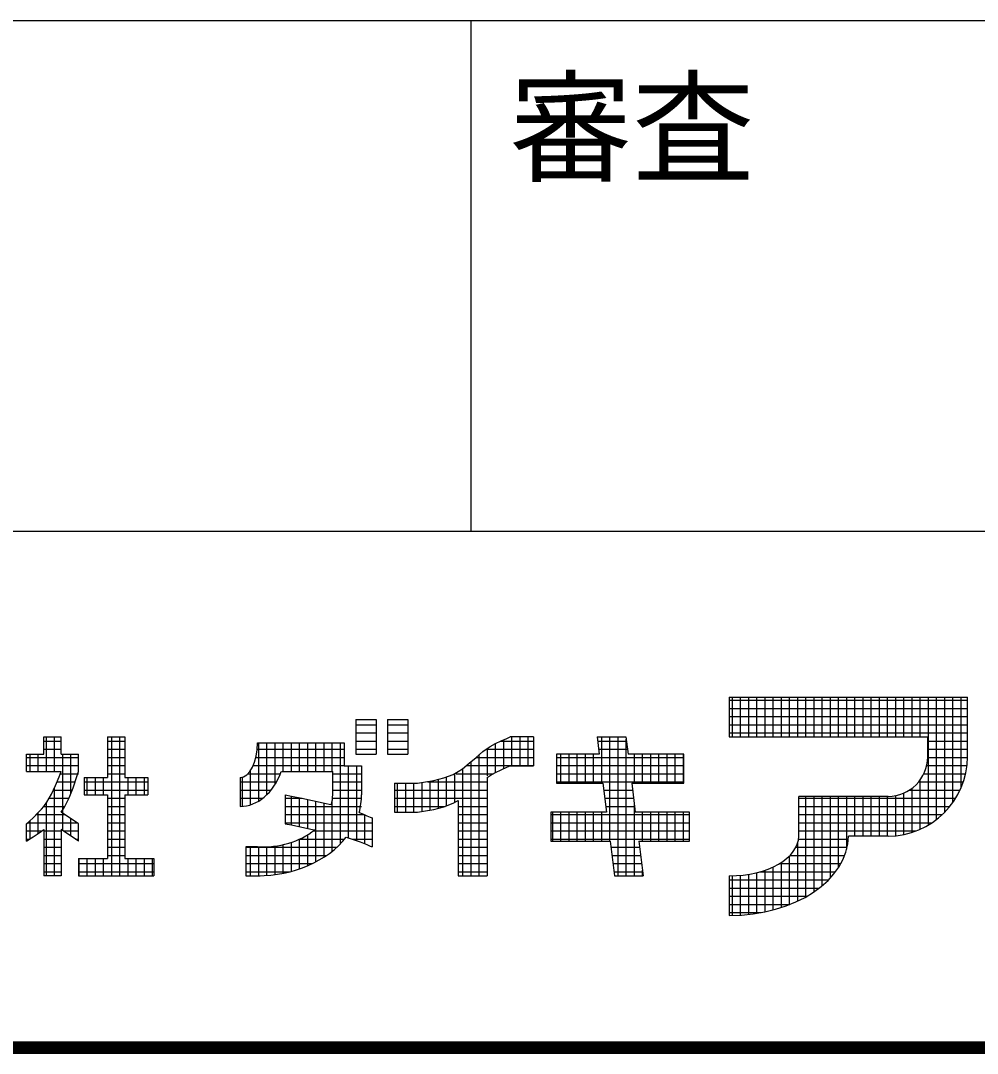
# Model space of a CAD drawing. Units: millimetres, scale not verified. Extents: x -8093 to 8093, y -5792 to 5792.
# Drawn here: x 914 to 1617, y -5792 to -5034 of the extents above; entities that cross this region are included whole.
import ezdxf
from ezdxf.enums import TextEntityAlignment as Align

# ---------------------------------------------------------------- set-up
doc = ezdxf.new("R2010")
doc.units = ezdxf.units.MM
doc.header["$LTSCALE"] = 30
doc.layers.add('0-0_Axis_waku', color=7, linetype='Continuous', lineweight=25)
doc.styles.add('ＭＳ ゴシック', font='')
doc.styles.get('ＭＳ ゴシック').set_extended_font_data('MS Gothic')

msp = doc.modelspace()

# ---------------------------------------------------------------- linework, layer by layer
at = {"layer": '0-0_Axis_waku'}
for p, q in [((-8085, -5034), (8085, -5034)), ((1244.99, -5409), (1244.99, -5034)), ((-75.01, -5409), (8085, -5409)), ((1434.68, -5530.82), (1434.68, -5559.98)), ((1434.68, -5530.82), (1609.64, -5530.82)), ((1434.68, -5533.08), (1609.64, -5533.08)), ((1436.98, -5559.98), (1436.98, -5530.82)), ((1442.98, -5559.98), (1442.98, -5530.82)), ((1448.98, -5559.98), (1448.98, -5530.82)), ((1454.98, -5559.98), (1454.98, -5530.82)), ((1460.98, -5559.98), (1460.98, -5530.82)), ((1466.98, -5559.98), (1466.98, -5530.82)), ((1472.98, -5559.98), (1472.98, -5530.82)), ((1478.98, -5559.98), (1478.98, -5530.82)), ((1484.98, -5559.98), (1484.98, -5530.82)), ((1490.98, -5559.98), (1490.98, -5530.82)), ((1496.98, -5559.98), (1496.98, -5530.82)), ((1502.98, -5559.98), (1502.98, -5530.82)), ((1508.98, -5559.98), (1508.98, -5530.82)), ((1514.98, -5559.98), (1514.98, -5530.82)), ((1520.99, -5559.98), (1520.99, -5530.82)), ((1526.98, -5559.98), (1526.98, -5530.82)), ((1532.98, -5559.98), (1532.98, -5530.82)), ((1538.99, -5559.98), (1538.99, -5530.82)), ((1544.99, -5559.98), (1544.99, -5530.82)), ((1550.99, -5559.98), (1550.99, -5530.82)), ((1556.99, -5559.98), (1556.99, -5530.82)), ((1562.99, -5559.98), (1562.99, -5530.82)), ((1568.99, -5559.98), (1568.99, -5530.82)), ((1574.99, -5559.98), (1574.99, -5530.82)), ((1580.99, -5624.77), (1580.99, -5530.82)), ((1586.99, -5620.7), (1586.99, -5530.82)), ((1592.99, -5615.36), (1592.99, -5530.82)), ((1598.99, -5608.15), (1598.99, -5530.82)), ((1604.99, -5597.37), (1604.99, -5530.82)), ((1609.64, -5574.56), (1609.64, -5530.82)), ((1434.68, -5539.08), (1609.64, -5539.08)), ((1160.34, -5547.29), (1160.34, -5572.78)), ((1160.34, -5551.08), (1175.24, -5551.08)), ((1183.69, -5547.29), (1183.69, -5572.78)), ((1183.69, -5551.08), (1198.59, -5551.08)), ((1434.68, -5545.08), (1609.64, -5545.08)), ((1434.68, -5551.08), (1609.64, -5551.08)), ((1160.34, -5557.08), (1175.24, -5557.08)), ((1183.69, -5557.08), (1198.59, -5557.08)), ((1434.68, -5557.08), (1609.64, -5557.08)), ((931.11, -5560.03), (943.86, -5560.03)), ((931.11, -5572.78), (931.11, -5560.03)), ((931.11, -5563.08), (943.86, -5563.08)), ((932.99, -5585.53), (932.99, -5560.03)), ((938.99, -5585.53), (938.99, -5560.03)), ((943.86, -5572.78), (943.86, -5560.03)), ((977.86, -5560.03), (990.61, -5560.03)), ((977.86, -5560.03), (977.86, -5589.79)), ((977.86, -5563.08), (990.61, -5563.08)), ((980.99, -5662.04), (980.99, -5560.03)), ((986.99, -5662.04), (986.99, -5560.03)), ((990.61, -5560.03), (990.61, -5589.79)), ((1088.09, -5564.28), (1151.84, -5564.28)), ((1088.98, -5607.1), (1088.98, -5564.28)), ((1094.99, -5602.44), (1094.99, -5564.28)), ((1100.99, -5594.97), (1100.99, -5564.28)), ((1106.99, -5585.53), (1106.99, -5564.28)), ((1112.98, -5585.53), (1112.98, -5564.28)), ((1118.99, -5585.53), (1118.99, -5564.28)), ((1124.99, -5585.53), (1124.99, -5564.28)), ((1130.99, -5585.53), (1130.99, -5564.28)), ((1136.99, -5585.53), (1136.99, -5564.28)), ((1142.99, -5585.53), (1142.99, -5564.28)), ((1148.99, -5638.54), (1148.99, -5564.28)), ((1160.34, -5563.08), (1175.24, -5563.08)), ((1183.69, -5563.08), (1198.59, -5563.08)), ((1262.99, -5585.95), (1262.99, -5564.54)), ((1266.75, -5563.08), (1290.77, -5563.08)), ((1268.99, -5583.33), (1268.99, -5562.08)), ((1290.77, -5560.03), (1273.77, -5560.03)), ((1274.99, -5581.29), (1274.99, -5560.03)), ((1280.99, -5581.29), (1280.99, -5560.03)), ((1286.99, -5581.29), (1286.99, -5560.03)), ((1290.77, -5560.03), (1290.77, -5581.29)), ((1337.52, -5560.03), (1358.77, -5560.03)), ((1337.52, -5560.03), (1339.11, -5572.78)), ((1337.9, -5563.08), (1359.15, -5563.08)), ((1340.99, -5594.04), (1340.99, -5560.03)), ((1346.99, -5636.54), (1346.99, -5560.03)), ((1352.99, -5662.04), (1352.99, -5560.03)), ((1358.77, -5560.03), (1360.36, -5572.78)), ((1358.99, -5662.04), (1358.99, -5561.79)), ((1434.68, -5559.98), (1580.48, -5559.98)), ((1580.48, -5574.56), (1580.48, -5559.98)), ((1580.48, -5563.08), (1609.64, -5563.08)), ((918.36, -5585.53), (918.36, -5572.78)), ((918.36, -5572.78), (931.11, -5572.78)), ((920.99, -5585.53), (920.99, -5572.78)), ((926.99, -5585.53), (926.99, -5572.78)), ((931.11, -5569.08), (943.86, -5569.08)), ((943.86, -5572.78), (956.61, -5572.78)), ((944.99, -5628.79), (944.99, -5572.78)), ((950.99, -5601.87), (950.99, -5572.78)), ((956.61, -5585.53), (956.61, -5572.78)), ((977.86, -5569.08), (990.61, -5569.08)), ((1087.86, -5569.08), (1151.84, -5569.08)), ((1160.34, -5569.08), (1175.24, -5569.08)), ((1160.34, -5572.78), (1175.24, -5572.78)), ((1183.69, -5569.08), (1198.59, -5569.08)), ((1183.69, -5572.78), (1198.59, -5572.78)), ((1250.99, -5662.04), (1250.99, -5572.98)), ((1256.61, -5569.08), (1290.77, -5569.08)), ((1256.99, -5588.57), (1256.99, -5568.39)), ((1307.77, -5572.78), (1307.77, -5594.04)), ((1339.11, -5572.78), (1307.77, -5572.78)), ((1310.98, -5594.04), (1310.98, -5572.78)), ((1316.98, -5594.04), (1316.98, -5572.78)), ((1322.98, -5594.04), (1322.98, -5572.78)), ((1328.99, -5594.04), (1328.99, -5572.78)), ((1334.99, -5594.04), (1334.99, -5572.78)), ((1338.65, -5569.08), (1359.9, -5569.08)), ((1401.27, -5572.78), (1360.36, -5572.78)), ((1364.99, -5594.04), (1364.99, -5572.78)), ((1370.99, -5594.04), (1370.99, -5572.78)), ((1376.99, -5594.04), (1376.99, -5572.78)), ((1382.99, -5594.04), (1382.99, -5572.78)), ((1388.99, -5594.04), (1388.99, -5572.78)), ((1394.99, -5594.04), (1394.99, -5572.78)), ((1400.99, -5594.04), (1400.99, -5572.78)), ((1401.27, -5594.04), (1401.27, -5572.78)), ((1580.48, -5569.08), (1609.64, -5569.08)), ((918.36, -5575.08), (956.61, -5575.08)), ((918.36, -5581.08), (956.61, -5581.08)), ((977.86, -5575.08), (990.61, -5575.08)), ((977.86, -5581.08), (990.61, -5581.08)), ((1084.93, -5581.08), (1151.84, -5581.08)), ((1086.89, -5575.08), (1151.84, -5575.08)), ((1154.99, -5633.86), (1154.99, -5581.29)), ((1160.99, -5636.14), (1160.99, -5581.29)), ((1164.59, -5581.29), (1164.59, -5602.53)), ((1241.62, -5581.08), (1290.77, -5581.08)), ((1244.99, -5662.04), (1244.99, -5578.27)), ((1249.11, -5575.08), (1290.77, -5575.08)), ((1273.77, -5581.29), (1290.77, -5581.29)), ((1307.77, -5575.08), (1401.27, -5575.08)), ((1307.77, -5581.08), (1401.27, -5581.08)), ((1579.74, -5581.08), (1609.28, -5581.08)), ((1580.48, -5575.08), (1609.64, -5575.08)), ((918.36, -5585.53), (943.86, -5585.53)), ((943.31, -5587.08), (956.61, -5587.08)), ((977.86, -5587.08), (990.61, -5587.08)), ((1081.05, -5587.08), (1105.02, -5587.08)), ((1082.98, -5609.84), (1082.98, -5584.69)), ((1105.62, -5585.53), (1143.34, -5585.53)), ((1143.34, -5602.53), (1143.34, -5585.53)), ((1143.34, -5587.08), (1164.59, -5587.08)), ((1226.99, -5610.59), (1226.99, -5589.34)), ((1232.99, -5608.13), (1232.99, -5587.06)), ((1234.12, -5587.08), (1261.29, -5587.08)), ((1238.99, -5662.04), (1238.99, -5583.57)), ((1307.77, -5587.08), (1401.27, -5587.08)), ((1577.66, -5587.08), (1608.28, -5587.08)), ((940.85, -5593.08), (954.5, -5593.08)), ((960.86, -5589.79), (960.86, -5602.53)), ((960.86, -5589.79), (977.86, -5589.79)), ((960.86, -5593.08), (1007.61, -5593.08)), ((962.99, -5602.53), (962.99, -5589.79)), ((968.99, -5602.53), (968.99, -5589.79)), ((974.99, -5602.53), (974.99, -5589.79)), ((990.61, -5589.79), (1007.61, -5589.79)), ((992.99, -5602.53), (992.99, -5589.79)), ((998.99, -5602.53), (998.99, -5589.79)), ((1004.99, -5602.53), (1004.99, -5589.79)), ((1007.61, -5589.79), (1007.61, -5602.53)), ((1075.33, -5589.79), (1075.33, -5611.03)), ((1075.33, -5593.08), (1102.12, -5593.08)), ((1076.98, -5610.98), (1076.98, -5589.57)), ((1143.34, -5593.08), (1164.59, -5593.08)), ((1188.77, -5594.04), (1205.77, -5594.04)), ((1190.98, -5615.29), (1190.98, -5594.04)), ((1196.98, -5615.29), (1196.98, -5594.04)), ((1202.98, -5615.29), (1202.98, -5594.04)), ((1208.99, -5614.8), (1208.99, -5593.53)), ((1213.29, -5593.08), (1256.77, -5593.08)), ((1214.98, -5613.71), (1214.98, -5592.57)), ((1220.99, -5612.61), (1220.99, -5591.62)), ((1256.77, -5589.79), (1256.77, -5662.04)), ((1307.77, -5593.08), (1401.27, -5593.08)), ((1307.77, -5594.04), (1341.77, -5594.04)), ((1341.77, -5594.04), (1344.43, -5615.29)), ((1363.02, -5594.04), (1401.27, -5594.04)), ((1363.02, -5594.04), (1365.67, -5615.29)), ((1573.84, -5593.08), (1606.62, -5593.08)), ((1574.99, -5627.86), (1574.99, -5591.59)), ((938.18, -5599.08), (952.1, -5599.08)), ((938.99, -5662.04), (938.99, -5597.37)), ((960.86, -5599.08), (1007.61, -5599.08)), ((960.86, -5602.53), (977.86, -5602.53)), ((977.86, -5602.53), (977.86, -5649.29)), ((990.61, -5602.53), (1007.61, -5602.53)), ((990.61, -5602.53), (990.61, -5649.29)), ((1075.33, -5599.08), (1098.05, -5599.08)), ((1108.49, -5602.53), (1108.49, -5623.79)), ((1112.98, -5624.7), (1112.98, -5603.41)), ((1143.34, -5599.08), (1164.59, -5599.08)), ((1188.77, -5599.08), (1256.77, -5599.08)), ((1342.4, -5599.08), (1363.65, -5599.08)), ((1485.71, -5632.88), (1485.71, -5603.72)), ((1551.32, -5603.72), (1485.71, -5603.72)), ((1490.98, -5677.51), (1490.98, -5603.72)), ((1496.98, -5673.81), (1496.98, -5603.72)), ((1502.98, -5669.31), (1502.98, -5603.72)), ((1508.98, -5663.65), (1508.98, -5603.72)), ((1514.98, -5656.01), (1514.98, -5603.72)), ((1520.99, -5642.4), (1520.99, -5603.72)), ((1526.98, -5632.88), (1526.98, -5603.72)), ((1532.98, -5632.88), (1532.98, -5603.72)), ((1538.99, -5632.88), (1538.99, -5603.72)), ((1544.99, -5632.88), (1544.99, -5603.72)), ((1550.99, -5632.88), (1550.99, -5603.72)), ((1556.99, -5632.6), (1556.99, -5603.16)), ((1562.99, -5631.7), (1562.99, -5601.28)), ((1567.1, -5599.08), (1604.24, -5599.08)), ((1568.99, -5630.14), (1568.99, -5597.75)), ((931.51, -5611.08), (946.56, -5611.08)), ((932.99, -5662.04), (932.99, -5608.73)), ((935, -5605.08), (949.71, -5605.08)), ((977.86, -5605.08), (990.61, -5605.08)), ((977.86, -5611.08), (990.61, -5611.08)), ((1075.33, -5605.08), (1091.94, -5605.08)), ((1108.49, -5605.08), (1120.99, -5605.08)), ((1108.49, -5611.08), (1164.59, -5611.08)), ((1118.99, -5625.92), (1118.99, -5604.66)), ((1124.99, -5627.14), (1124.99, -5605.91)), ((1130.99, -5651.8), (1130.99, -5607.16)), ((1136.99, -5648.29), (1136.99, -5608.41)), ((1142.99, -5643.97), (1142.99, -5607.01)), ((1143.34, -5605.08), (1164.59, -5605.08)), ((1188.77, -5605.08), (1256.77, -5605.08)), ((1188.77, -5611.08), (1226.08, -5611.08)), ((1235.51, -5606.79), (1235.51, -5662.04)), ((1235.51, -5611.08), (1256.77, -5611.08)), ((1343.15, -5605.08), (1364.4, -5605.08)), ((1343.9, -5611.08), (1365.15, -5611.08)), ((1364.99, -5662.04), (1364.99, -5609.79)), ((1485.71, -5605.08), (1601.02, -5605.08)), ((1485.71, -5611.08), (1596.79, -5611.08)), ((925.63, -5617.08), (946.55, -5617.08)), ((926.99, -5631.01), (926.99, -5616.07)), ((956.61, -5623.79), (943.86, -5615.29)), ((977.86, -5617.08), (990.61, -5617.08)), ((1108.49, -5617.08), (1166.58, -5617.08)), ((1166.99, -5638.42), (1166.99, -5617.27)), ((1172.24, -5619.54), (1172.24, -5640.79)), ((1235.51, -5617.08), (1256.77, -5617.08)), ((1303.52, -5615.29), (1303.52, -5636.54)), ((1344.43, -5615.29), (1303.52, -5615.29)), ((1303.52, -5617.08), (1405.52, -5617.08)), ((1304.98, -5636.54), (1304.98, -5615.29)), ((1310.98, -5636.54), (1310.98, -5615.29)), ((1316.98, -5636.54), (1316.98, -5615.29)), ((1322.98, -5636.54), (1322.98, -5615.29)), ((1328.99, -5636.54), (1328.99, -5615.29)), ((1334.99, -5636.54), (1334.99, -5615.29)), ((1340.99, -5636.54), (1340.99, -5615.29)), ((1405.52, -5615.29), (1365.67, -5615.29)), ((1370.99, -5636.54), (1370.99, -5615.29)), ((1376.99, -5636.54), (1376.99, -5615.29)), ((1382.99, -5636.54), (1382.99, -5615.29)), ((1388.99, -5636.54), (1388.99, -5615.29)), ((1394.99, -5636.54), (1394.99, -5615.29)), ((1400.99, -5636.54), (1400.99, -5615.29)), ((1405.52, -5636.54), (1405.52, -5615.29)), ((1485.71, -5617.08), (1591.24, -5617.08)), ((918.36, -5636.54), (918.36, -5623.79)), ((919.18, -5623.08), (955.55, -5623.08)), ((920.99, -5634.95), (920.99, -5621.44)), ((950.99, -5632.79), (950.99, -5620.04)), ((956.61, -5636.54), (956.61, -5623.79)), ((977.86, -5623.08), (990.61, -5623.08)), ((1108.49, -5623.08), (1172.24, -5623.08)), ((1235.51, -5623.08), (1256.77, -5623.08)), ((1303.52, -5623.08), (1405.52, -5623.08)), ((1485.71, -5623.08), (1583.68, -5623.08)), ((918.36, -5629.08), (929.94, -5629.08)), ((931.11, -5628.04), (931.11, -5662.04)), ((931.11, -5629.08), (943.86, -5629.08)), ((943.86, -5628.04), (943.86, -5662.04)), ((956.61, -5636.54), (943.86, -5628.04)), ((945.42, -5629.08), (956.61, -5629.08)), ((977.86, -5629.08), (990.61, -5629.08)), ((1124.99, -5654.65), (1124.99, -5631.92)), ((1129.06, -5629.08), (1172.24, -5629.08)), ((1235.51, -5629.08), (1256.77, -5629.08)), ((1303.52, -5629.08), (1405.52, -5629.08)), ((1485.71, -5629.08), (1572.02, -5629.08)), ((1551.32, -5632.88), (1522.16, -5632.88)), ((918.36, -5635.08), (920.79, -5635.08)), ((931.11, -5635.08), (943.86, -5635.08)), ((931.11, -5641.08), (943.86, -5641.08)), ((954.42, -5635.08), (956.61, -5635.08)), ((977.86, -5635.08), (990.61, -5635.08)), ((977.86, -5641.08), (990.61, -5641.08)), ((1079.59, -5640.79), (1079.59, -5662.04)), ((1088.09, -5640.79), (1079.59, -5640.79)), ((1079.59, -5641.08), (1146.37, -5641.08)), ((1082.98, -5661.9), (1082.98, -5640.79)), ((1088.98, -5662.03), (1088.98, -5640.7)), ((1094.99, -5661.79), (1094.99, -5640.73)), ((1100.99, -5661.18), (1100.99, -5640.23)), ((1106.99, -5660.19), (1106.99, -5639.17)), ((1112.98, -5658.79), (1112.98, -5637.51)), ((1118.99, -5656.96), (1118.99, -5635.15)), ((1119.14, -5635.08), (1152.13, -5635.08)), ((1157.92, -5635.08), (1172.24, -5635.08)), ((1235.51, -5635.08), (1256.77, -5635.08)), ((1235.51, -5641.08), (1256.77, -5641.08)), ((1303.52, -5635.08), (1405.52, -5635.08)), ((1303.52, -5636.54), (1347.08, -5636.54)), ((1347.08, -5636.54), (1350.27, -5662.04)), ((1347.65, -5641.08), (1368.9, -5641.08)), ((1368.33, -5636.54), (1405.52, -5636.54)), ((1368.33, -5636.54), (1371.52, -5662.04)), ((1483.65, -5641.08), (1521.29, -5641.08)), ((1484.98, -5680.59), (1484.98, -5637.79)), ((1485.56, -5635.08), (1522.1, -5635.08)), ((931.11, -5647.08), (943.86, -5647.08)), ((956.61, -5649.29), (956.61, -5662.04)), ((956.61, -5649.29), (977.86, -5649.29)), ((956.98, -5662.04), (956.98, -5649.29)), ((962.99, -5662.04), (962.99, -5649.29)), ((968.99, -5662.04), (968.99, -5649.29)), ((974.99, -5662.04), (974.99, -5649.29)), ((977.86, -5647.08), (990.61, -5647.08)), ((990.61, -5649.29), (1011.86, -5649.29)), ((992.99, -5662.04), (992.99, -5649.29)), ((998.99, -5662.04), (998.99, -5649.29)), ((1004.99, -5662.04), (1004.99, -5649.29)), ((1010.99, -5662.04), (1010.99, -5649.29)), ((1011.86, -5649.29), (1011.86, -5662.04)), ((1079.59, -5647.08), (1138.8, -5647.08)), ((1235.51, -5647.08), (1256.77, -5647.08)), ((1348.4, -5647.08), (1369.65, -5647.08)), ((1478.98, -5683.16), (1478.98, -5647.35)), ((1479.25, -5647.08), (1519.52, -5647.08)), ((931.11, -5653.08), (943.86, -5653.08)), ((956.61, -5653.08), (1011.86, -5653.08)), ((1079.59, -5653.08), (1128.44, -5653.08)), ((1235.51, -5653.08), (1256.77, -5653.08)), ((1349.15, -5653.08), (1370.4, -5653.08)), ((1466.98, -5687.07), (1466.98, -5655.45)), ((1471.48, -5653.08), (1516.74, -5653.08)), ((1472.98, -5685.31), (1472.98, -5652.15)), ((931.11, -5659.08), (943.86, -5659.08)), ((943.86, -5662.04), (931.11, -5662.04)), ((956.61, -5659.08), (1011.86, -5659.08)), ((956.61, -5662.04), (1011.86, -5662.04)), ((1079.59, -5659.08), (1111.89, -5659.08)), ((1079.59, -5662.04), (1090.05, -5662.04)), ((1235.51, -5659.08), (1256.77, -5659.08)), ((1235.51, -5662.04), (1256.77, -5662.04)), ((1349.9, -5659.08), (1371.15, -5659.08)), ((1350.27, -5662.04), (1371.52, -5662.04)), ((1370.99, -5662.04), (1370.99, -5657.8)), ((1434.68, -5662.04), (1434.68, -5691.2)), ((1434.68, -5665.08), (1507.61, -5665.08)), ((1436.98, -5691.17), (1436.98, -5662.01)), ((1442.98, -5690.93), (1442.98, -5661.65)), ((1448.98, -5690.41), (1448.98, -5660.87)), ((1454.98, -5689.6), (1454.98, -5659.63)), ((1457.07, -5659.08), (1512.83, -5659.08)), ((1460.98, -5688.49), (1460.98, -5657.87)), ((1434.68, -5671.08), (1500.77, -5671.08)), ((1434.68, -5677.08), (1491.74, -5677.08)), ((1434.68, -5683.08), (1479.19, -5683.08)), ((1434.68, -5689.08), (1458.01, -5689.08)), ((8087.4, -5786.4), (-8087.4, -5786.4)), ((8086.8, -5785.8), (-8086.8, -5785.8)), ((8086.2, -5785.2), (-8086.2, -5785.2)), ((8085.6, -5784.6), (-8085.6, -5784.6)), ((-8085, -5784), (8085, -5784)), ((8093.4, -5792.4), (-8093.4, -5792.4)), ((8092.8, -5791.8), (-8092.8, -5791.8)), ((8092.2, -5791.2), (-8092.2, -5791.2)), ((8091.6, -5790.6), (-8091.6, -5790.6)), ((8091, -5790), (-8091, -5790)), ((8090.4, -5789.4), (-8090.4, -5789.4)), ((8089.8, -5788.8), (-8089.8, -5788.8)), ((8089.2, -5788.2), (-8089.2, -5788.2)), ((8088.6, -5787.6), (-8088.6, -5787.6)), ((8088, -5787), (-8088, -5787))]:
    msp.add_line(p, q, dxfattribs=at)
for points in [[(1160.34, -5547.29), (1175.24, -5547.29), (1175.24, -5572.78)], [(1183.69, -5547.29), (1198.59, -5547.29), (1198.59, -5572.78)], [(1151.84, -5564.28), (1151.84, -5581.29), (1164.59, -5581.29)], [(1205.77, -5594.04), (1210.17, -5593.34), (1217.68, -5591.96), (1224.94, -5590.12), (1231.79, -5587.51), (1235.51, -5585.53), (1238.62, -5583.47), (1243.71, -5579.4), (1248.66, -5575.03), (1253.71, -5570.78), (1256.77, -5568.53), (1258.99, -5567.11), (1262.97, -5564.89), (1267.1, -5562.91), (1271.31, -5561.07), (1273.77, -5560.03)], [(1256.77, -5589.79), (1258.99, -5588.36), (1262.97, -5586.14), (1267.1, -5584.16), (1271.31, -5582.32), (1273.77, -5581.29)], [(918.36, -5623.79), (920.26, -5622.1), (923.5, -5619.16), (926.61, -5616.13), (929.53, -5612.96), (931.11, -5611.03), (933.39, -5607.84), (936.82, -5601.97), (939.75, -5595.75), (942.39, -5589.31), (943.86, -5585.53)], [(943.86, -5615.29), (946.32, -5611.56), (949.87, -5604.7), (952.76, -5597.44), (955.25, -5589.94), (956.61, -5585.53)], [(1188.77, -5594.04), (1188.77, -5615.29), (1205.77, -5615.29)], [(1108.49, -5602.53), (1112.99, -5603.45), (1120.76, -5605.03), (1128.53, -5606.65), (1136.29, -5608.33), (1140.79, -5609.34), (1142.43, -5609.71)], [(1205.77, -5615.29), (1210.17, -5614.59), (1217.68, -5613.21), (1224.94, -5611.37), (1231.79, -5608.76), (1235.51, -5606.79)], [(1162.74, -5615.55), (1163.48, -5615.83), (1165.94, -5616.82), (1168.39, -5617.86), (1170.83, -5618.91), (1172.24, -5619.54)], [(1108.49, -5623.79), (1112.99, -5624.7), (1120.76, -5626.28), (1128.53, -5627.9), (1130.11, -5628.24)], [(918.36, -5636.54), (920.17, -5635.41), (923.29, -5633.44), (926.36, -5631.43), (929.39, -5629.32), (931.11, -5628.04)], [(1153.25, -5633.7), (1154.08, -5633.93), (1159.14, -5635.51), (1162.04, -5636.54), (1163.48, -5637.08), (1165.94, -5638.07), (1168.39, -5639.11), (1170.83, -5640.17), (1172.24, -5640.79)]]:
    msp.add_lwpolyline(points, dxfattribs=at)
for radius in [29.16, 58.32]:
    msp.add_arc((1551.32, -5574.56), radius, 270, 0, dxfattribs=at)
for centre, major_axis, ratio, start_param, end_param in [((1075.33, -5564.28), (0, 25.5), 0.5, 3.141593, 4.712389), ((1075.33, -5564.28), (0, 46.75), 0.7272, 3.141593, 4.240528), ((1092.34, -5602.53), (51, 0), 0.75, 6.094383, 6.283185), ((1088.09, -5602.53), (76.5, 0), 0.7777, 6.062636, 6.283185), ((1092.34, -5602.53), (51, 0), 0.75, 4.628959, 5.546233), ((1088.09, -5602.53), (76.5, 0), 0.7777, 4.712389, 5.73178), ((1434.68, -5632.88), (51.03, 0), 0.5714, 4.712389, 6.283185), ((1434.68, -5632.88), (87.48, 0), 0.6666, 4.712389, 6.283185)]:
    msp.add_ellipse(centre, major_axis=major_axis, ratio=ratio, start_param=start_param, end_param=end_param, dxfattribs=at)

# ---------------------------------------------------------------- texts
at = {"layer": '0-0_Axis_waku', "style": 'ＭＳ ゴシック'}
msp.add_text('審査', height=65.98, dxfattribs=at).set_placement((1273.26, -5165.38), align=Align.BOTTOM_LEFT)

doc.saveas('drawing.dxf')
